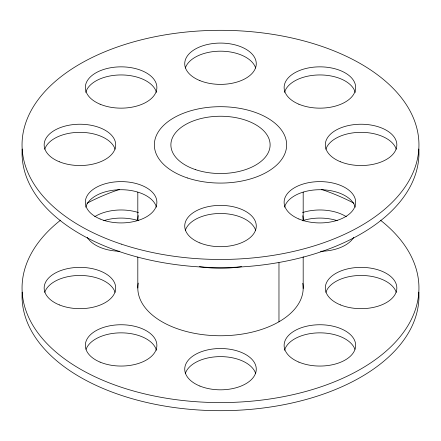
<?xml version="1.0" encoding="UTF-8"?>
<svg xmlns="http://www.w3.org/2000/svg" width="441" height="441" viewBox="0 0 441 441"><rect width="100%" height="100%" fill="white"/><g stroke="black" fill="none" stroke-linecap="round" stroke-linejoin="round"><path stroke-width="0.66" d="M303.182 288.475L303.182 256.783M303.188 192.122L303.182 220.958A82.688 47.738 0 0 0 302.78 215.759M278.971 262.698L278.971 321.77M137.812 192.254L137.812 220.5A82.688 47.738 0 0 1 138.254 215.572M137.812 257.015L137.812 288.017M380.423 220.175A198.45 114.572 0 0 1 353.55 373.02A198.45 114.572 0 0 1 87.45 373.02A198.45 114.572 0 0 1 60.577 220.175M87.009 203.235A198.45 114.572 0 0 1 119.588 189.36M321.412 189.36A198.45 114.572 0 0 1 353.991 203.235M418.834 292.168A198.45 114.572 0 0 1 220.5 410.692A198.45 114.572 0 0 1 22.166 292.168M353.704 237.385A35.776 20.655 0 0 1 320.535 251.276M302.537 212.568A35.776 20.655 0 0 1 346.367 216.735M302.537 220.671A35.776 20.655 0 0 1 337.255 220.671M119.869 251.271A35.776 20.655 0 0 1 87.296 237.385M94.694 216.696A35.776 20.655 0 0 1 138.463 212.568M103.745 220.671A35.776 20.655 0 0 1 138.463 220.671M44.756 292.355A35.776 20.655 0 0 1 79.931 275.465A35.776 20.655 0 0 1 115.107 292.355M86.089 349.272A35.776 20.655 0 0 1 122.025 332.856A35.776 20.655 0 0 1 156.45 350.314M185.325 373.516A35.776 20.655 0 0 1 220.5 356.62A35.776 20.655 0 0 1 255.675 373.516M284.55 350.314A35.776 20.655 0 0 1 318.975 332.856A35.776 20.655 0 0 1 354.911 349.272M325.893 292.355A35.776 20.655 0 0 1 361.069 275.465A35.776 20.655 0 0 1 396.244 292.355M302.78 283.276A82.688 47.738 0 0 1 220.335 335.755A82.688 47.738 0 0 1 138.254 283.083M241.541 266.667A82.688 47.738 0 0 1 199.459 266.667M284.55 92.412A35.776 20.655 0 0 1 319.896 74.948A35.776 20.655 0 0 1 355.242 92.412M185.325 68.068A35.776 20.655 0 0 1 220.5 51.178A35.776 20.655 0 0 1 255.675 68.068M85.758 92.412A35.776 20.655 0 0 1 121.104 74.948A35.776 20.655 0 0 1 156.45 92.412M44.756 149.229A35.776 20.655 0 0 1 79.931 132.333A35.776 20.655 0 0 1 115.107 149.229M85.758 207.187A35.776 20.655 0 0 1 121.104 189.718A35.776 20.655 0 0 1 156.45 207.187M185.325 230.384A35.776 20.655 0 0 1 220.5 213.488A35.776 20.655 0 0 1 255.675 230.384M284.55 207.187A35.776 20.655 0 0 1 319.896 189.718A35.776 20.655 0 0 1 355.242 207.187M325.893 149.229A35.776 20.655 0 0 1 361.069 132.333A35.776 20.655 0 0 1 396.244 149.229M418.834 149.036A198.45 114.572 0 0 1 220.5 267.56A198.45 114.572 0 0 1 22.166 149.036M195.694 169.691A49.613 28.643 0 0 0 270.113 144.885A49.613 28.643 0 0 0 195.694 120.079A49.613 28.643 0 0 0 195.694 169.691M59.331 304.902A35.776 20.655 0 0 0 115.559 289.869A35.776 20.655 0 0 0 64.899 269.275A35.776 20.655 0 0 0 59.331 304.902M100.113 362.127A35.776 20.655 0 0 0 156.687 347.536A35.776 20.655 0 0 0 106.513 326.544A35.776 20.655 0 0 0 100.113 362.127M199.9 386.057A35.776 20.655 0 0 0 256.127 371.024A35.776 20.655 0 0 0 205.467 350.43A35.776 20.655 0 0 0 199.9 386.057M298.904 362.127A35.776 20.655 0 0 0 355.479 347.536A35.776 20.655 0 0 0 305.304 326.544A35.776 20.655 0 0 0 298.904 362.127M340.469 304.902A35.776 20.655 0 0 0 396.696 289.869A35.776 20.655 0 0 0 346.036 269.275A35.776 20.655 0 0 0 340.469 304.902M187.425 177.96A66.15 38.191 0 0 0 286.65 144.885A66.15 38.191 0 0 0 187.425 111.81A66.15 38.191 0 0 0 187.425 177.96M298.904 104.219A35.776 20.655 0 0 0 355.479 89.633A35.776 20.655 0 0 0 305.304 68.642A35.776 20.655 0 0 0 298.904 104.219M199.9 80.615A35.776 20.655 0 0 0 256.127 65.582A35.776 20.655 0 0 0 205.467 44.988A35.776 20.655 0 0 0 199.9 80.615M100.113 104.219A35.776 20.655 0 0 0 156.687 89.633A35.776 20.655 0 0 0 106.513 68.642A35.776 20.655 0 0 0 100.113 104.219M59.331 161.77A35.776 20.655 0 0 0 115.559 146.737A35.776 20.655 0 0 0 64.899 126.143A35.776 20.655 0 0 0 59.331 161.77M100.113 218.995A35.776 20.655 0 0 0 156.687 204.404A35.776 20.655 0 0 0 106.513 183.412A35.776 20.655 0 0 0 100.113 218.995M199.9 242.925A35.776 20.655 0 0 0 256.127 227.898A35.776 20.655 0 0 0 205.467 207.298A35.776 20.655 0 0 0 199.9 242.925M298.904 218.995A35.776 20.655 0 0 0 355.479 204.404A35.776 20.655 0 0 0 305.304 183.412A35.776 20.655 0 0 0 298.904 218.995M340.469 161.77A35.776 20.655 0 0 0 396.696 146.737A35.776 20.655 0 0 0 346.036 126.143A35.776 20.655 0 0 0 340.469 161.77M121.275 244.11A198.45 114.572 0 0 0 418.95 144.885A198.45 114.572 0 0 0 121.275 45.66A198.45 114.572 0 0 0 121.275 244.11"/></g></svg>
